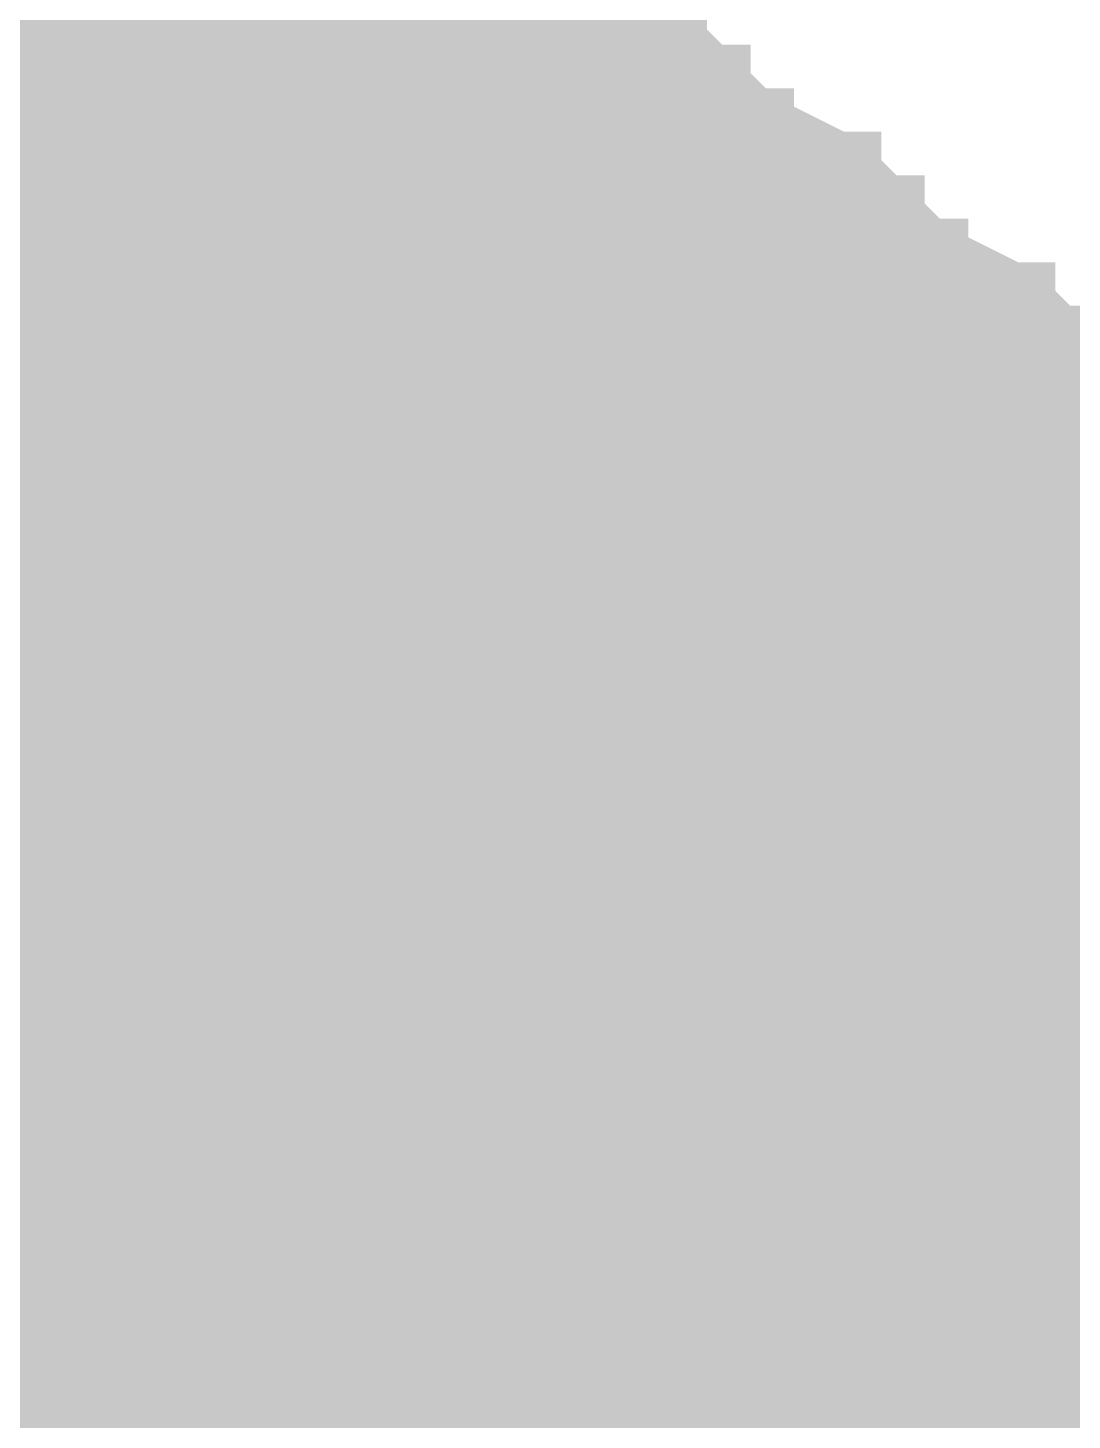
# Model space of a CAD drawing. Extents: x -0.1 to 65.1, y -1.2 to 30.1.
# Drawn here: x 31.0758 to 31.3501, y 5.7684 to 6.1341 of the extents above; entities that cross this region are included whole.
import ezdxf

# ---------------------------------------------------------------- set-up
doc = ezdxf.new("R2010")
doc.units = 0
doc.header["$MEASUREMENT"] = 0
doc.layers.get('0').update_dxf_attribs({"linetype": 'CONTINUOUS'})
doc.layers.add('2D_LINE_126', color=7, linetype='CONTINUOUS')

# ---------------------------------------------------------------- blocks, each defined once
blk = doc.blocks.new('DRAWING_63')
at = {"layer": '2D_LINE_126', "const_width": 0.0254}
for points in [[(0.70866, -1.36017), (0.72009, -1.36017), (0.72009, -1.3716), (0.73152, -1.3716), (0.74295, -1.3716), (0.74295, -1.38303), (0.75438, -1.38303), (0.75438, -1.39446), (0.76581, -1.39446), (0.76581, -1.40589), (0.77724, -1.40589), (0.78867, -1.40589), (0.78867, -1.41732), (0.8001, -1.41732), (0.8001, -1.42875), (0.81153, -1.42875), (0.81153, -1.44018), (0.82296, -1.44018), (0.83439, -1.44018), (0.83439, -1.45161), (0.84582, -1.45161), (0.84582, -1.46304), (0.85725, -1.46304), (0.85725, -1.47447), (0.86868, -1.47447), (0.86868, -1.4859), (0.88011, -1.4859), (0.89154, -1.4859), (0.89154, -1.49733), (0.90297, -1.49733), (0.90297, -1.50876), (0.9144, -1.50876), (0.9144, -1.52019), (0.92583, -1.52019), (0.93726, -1.52019), (0.93726, -1.53162), (0.94869, -1.53162), (0.94869, -1.54305), (0.96012, -1.54305), (0.96012, -1.55448), (0.97155, -1.55448), (0.98298, -1.55448), (0.98298, -1.56591), (0.99441, -1.56591), (0.99441, -1.57734), (1.00584, -1.57734), (1.00584, -1.58877), (1.01727, -1.58877)], [(0.85725, -1.34874), (0.86868, -1.36017), (0.89154, -1.3716), (0.90297, -1.38303), (0.9144, -1.39446), (0.93726, -1.40589), (0.94869, -1.41732), (0.96012, -1.42875), (0.98298, -1.44018), (0.99441, -1.45161), (1.00584, -1.46304), (1.0287, -1.47447)], [(0.70866, -1.40589), (0.72009, -1.40589), (0.72009, -1.41732), (0.73152, -1.41732), (0.74295, -1.41732), (0.74295, -1.42875), (0.75438, -1.42875), (0.75438, -1.44018), (0.76581, -1.44018), (0.76581, -1.45161), (0.77724, -1.45161), (0.78867, -1.45161), (0.78867, -1.46304), (0.8001, -1.46304), (0.8001, -1.47447), (0.81153, -1.47447), (0.81153, -1.4859), (0.82296, -1.4859), (0.83439, -1.4859), (0.83439, -1.49733), (0.84582, -1.49733), (0.84582, -1.50876), (0.85725, -1.50876), (0.85725, -1.52019), (0.86868, -1.52019), (0.86868, -1.53162), (0.88011, -1.53162), (0.89154, -1.53162), (0.89154, -1.54305), (0.90297, -1.54305), (0.90297, -1.55448), (0.9144, -1.55448), (0.9144, -1.56591), (0.92583, -1.56591), (0.93726, -1.56591), (0.93726, -1.57734), (0.94869, -1.57734), (0.94869, -1.58877), (0.96012, -1.58877), (0.96012, -1.6002), (0.97155, -1.6002), (0.98298, -1.6002), (0.98298, -1.61163), (0.99441, -1.61163), (0.99441, -1.62306), (1.00584, -1.62306), (1.00584, -1.63449), (1.01727, -1.63449)], [(0.70866, -1.38303), (0.72009, -1.38303), (0.72009, -1.39446), (0.73152, -1.39446), (0.74295, -1.39446), (0.74295, -1.40589), (0.75438, -1.40589), (0.75438, -1.41732), (0.76581, -1.41732), (0.76581, -1.42875), (0.77724, -1.42875), (0.78867, -1.42875), (0.78867, -1.44018), (0.8001, -1.44018), (0.8001, -1.45161), (0.81153, -1.45161), (0.81153, -1.46304), (0.82296, -1.46304), (0.83439, -1.46304), (0.83439, -1.47447), (0.84582, -1.47447), (0.84582, -1.4859), (0.85725, -1.4859), (0.85725, -1.49733), (0.86868, -1.49733), (0.86868, -1.50876), (0.88011, -1.50876), (0.89154, -1.50876), (0.89154, -1.52019), (0.90297, -1.52019), (0.90297, -1.53162), (0.9144, -1.53162), (0.9144, -1.54305), (0.92583, -1.54305), (0.93726, -1.54305), (0.93726, -1.55448), (0.94869, -1.55448), (0.94869, -1.56591), (0.96012, -1.56591), (0.96012, -1.57734), (0.97155, -1.57734), (0.98298, -1.57734), (0.98298, -1.58877), (0.99441, -1.58877), (0.99441, -1.6002), (1.00584, -1.6002), (1.00584, -1.61163), (1.01727, -1.61163)], [(0.85725, -1.34874), (0.85725, -1.36017), (0.86868, -1.36017), (0.86868, -1.3716), (0.88011, -1.3716), (0.89154, -1.3716), (0.89154, -1.38303), (0.90297, -1.38303), (0.90297, -1.39446), (0.9144, -1.39446), (0.9144, -1.40589), (0.92583, -1.40589), (0.93726, -1.40589), (0.93726, -1.41732), (0.94869, -1.41732), (0.94869, -1.42875), (0.96012, -1.42875), (0.96012, -1.44018), (0.97155, -1.44018), (0.98298, -1.44018), (0.98298, -1.45161), (0.99441, -1.45161), (0.99441, -1.46304), (1.00584, -1.46304), (1.00584, -1.47447), (1.01727, -1.47447)], [(0.84582, -1.34874), (0.84582, -1.36017), (0.85725, -1.36017), (0.85725, -1.3716), (0.86868, -1.3716), (0.86868, -1.38303), (0.88011, -1.38303), (0.89154, -1.38303), (0.89154, -1.39446), (0.90297, -1.39446), (0.90297, -1.40589), (0.9144, -1.40589), (0.9144, -1.41732), (0.92583, -1.41732), (0.93726, -1.41732), (0.93726, -1.42875), (0.94869, -1.42875), (0.94869, -1.44018), (0.96012, -1.44018), (0.96012, -1.45161), (0.97155, -1.45161), (0.98298, -1.45161), (0.98298, -1.46304), (0.99441, -1.46304), (0.99441, -1.47447), (1.00584, -1.47447), (1.00584, -1.4859), (1.01727, -1.4859)], [(0.83439, -1.34874), (0.83439, -1.36017), (0.84582, -1.36017), (0.84582, -1.3716), (0.85725, -1.3716), (0.85725, -1.38303), (0.86868, -1.38303), (0.86868, -1.39446), (0.88011, -1.39446), (0.89154, -1.39446), (0.89154, -1.40589), (0.90297, -1.40589), (0.90297, -1.41732), (0.9144, -1.41732), (0.9144, -1.42875), (0.92583, -1.42875), (0.93726, -1.42875), (0.93726, -1.44018), (0.94869, -1.44018), (0.94869, -1.45161), (0.96012, -1.45161), (0.96012, -1.46304), (0.97155, -1.46304), (0.98298, -1.46304), (0.98298, -1.47447), (0.99441, -1.47447), (0.99441, -1.4859), (1.00584, -1.4859), (1.00584, -1.49733), (1.01727, -1.49733)], [(0.81153, -1.34874), (0.81153, -1.36017), (0.82296, -1.36017), (0.83439, -1.36017), (0.83439, -1.3716), (0.84582, -1.3716), (0.84582, -1.38303), (0.85725, -1.38303), (0.85725, -1.39446), (0.86868, -1.39446), (0.86868, -1.40589), (0.88011, -1.40589), (0.89154, -1.40589), (0.89154, -1.41732), (0.90297, -1.41732), (0.90297, -1.42875), (0.9144, -1.42875), (0.9144, -1.44018), (0.92583, -1.44018), (0.93726, -1.44018), (0.93726, -1.45161), (0.94869, -1.45161), (0.94869, -1.46304), (0.96012, -1.46304), (0.96012, -1.47447), (0.97155, -1.47447), (0.98298, -1.47447), (0.98298, -1.4859), (0.99441, -1.4859), (0.99441, -1.49733), (1.00584, -1.49733), (1.00584, -1.50876), (1.01727, -1.50876)], [(0.8001, -1.34874), (0.8001, -1.36017), (0.81153, -1.36017), (0.81153, -1.3716), (0.82296, -1.3716), (0.83439, -1.3716), (0.83439, -1.38303), (0.84582, -1.38303), (0.84582, -1.39446), (0.85725, -1.39446), (0.85725, -1.40589), (0.86868, -1.40589), (0.86868, -1.41732), (0.88011, -1.41732), (0.89154, -1.41732), (0.89154, -1.42875), (0.90297, -1.42875), (0.90297, -1.44018), (0.9144, -1.44018), (0.9144, -1.45161), (0.92583, -1.45161), (0.93726, -1.45161), (0.93726, -1.46304), (0.94869, -1.46304), (0.94869, -1.47447), (0.96012, -1.47447), (0.96012, -1.4859), (0.97155, -1.4859), (0.98298, -1.4859), (0.98298, -1.49733), (0.99441, -1.49733), (0.99441, -1.50876), (1.00584, -1.50876), (1.00584, -1.52019), (1.01727, -1.52019)], [(0.78867, -1.34874), (0.78867, -1.36017), (0.8001, -1.36017), (0.8001, -1.3716), (0.81153, -1.3716), (0.81153, -1.38303), (0.82296, -1.38303), (0.83439, -1.38303), (0.83439, -1.39446), (0.84582, -1.39446), (0.84582, -1.40589), (0.85725, -1.40589), (0.85725, -1.41732), (0.86868, -1.41732), (0.86868, -1.42875), (0.88011, -1.42875), (0.89154, -1.42875), (0.89154, -1.44018), (0.90297, -1.44018), (0.90297, -1.45161), (0.9144, -1.45161), (0.9144, -1.46304), (0.92583, -1.46304), (0.93726, -1.46304), (0.93726, -1.47447), (0.94869, -1.47447), (0.94869, -1.4859), (0.96012, -1.4859), (0.96012, -1.49733), (0.97155, -1.49733), (0.98298, -1.49733), (0.98298, -1.50876), (0.99441, -1.50876), (0.99441, -1.52019), (1.00584, -1.52019), (1.00584, -1.53162), (1.01727, -1.53162)], [(0.76581, -1.34874), (0.76581, -1.36017), (0.77724, -1.36017), (0.78867, -1.36017), (0.78867, -1.3716), (0.8001, -1.3716), (0.8001, -1.38303), (0.81153, -1.38303), (0.81153, -1.39446), (0.82296, -1.39446), (0.83439, -1.39446), (0.83439, -1.40589), (0.84582, -1.40589), (0.84582, -1.41732), (0.85725, -1.41732), (0.85725, -1.42875), (0.86868, -1.42875), (0.86868, -1.44018), (0.88011, -1.44018), (0.89154, -1.44018), (0.89154, -1.45161), (0.90297, -1.45161), (0.90297, -1.46304), (0.9144, -1.46304), (0.9144, -1.47447), (0.92583, -1.47447), (0.93726, -1.47447), (0.93726, -1.4859), (0.94869, -1.4859), (0.94869, -1.49733), (0.96012, -1.49733), (0.96012, -1.50876), (0.97155, -1.50876), (0.98298, -1.50876), (0.98298, -1.52019), (0.99441, -1.52019), (0.99441, -1.53162), (1.00584, -1.53162), (1.00584, -1.54305), (1.01727, -1.54305)], [(0.75438, -1.34874), (0.75438, -1.36017), (0.76581, -1.36017), (0.76581, -1.3716), (0.77724, -1.3716), (0.78867, -1.3716), (0.78867, -1.38303), (0.8001, -1.38303), (0.8001, -1.39446), (0.81153, -1.39446), (0.81153, -1.40589), (0.82296, -1.40589), (0.83439, -1.40589), (0.83439, -1.41732), (0.84582, -1.41732), (0.84582, -1.42875), (0.85725, -1.42875), (0.85725, -1.44018), (0.86868, -1.44018), (0.86868, -1.45161), (0.88011, -1.45161), (0.89154, -1.45161), (0.89154, -1.46304), (0.90297, -1.46304), (0.90297, -1.47447), (0.9144, -1.47447), (0.9144, -1.4859), (0.92583, -1.4859), (0.93726, -1.4859), (0.93726, -1.49733), (0.94869, -1.49733), (0.94869, -1.50876), (0.96012, -1.50876), (0.96012, -1.52019), (0.97155, -1.52019), (0.98298, -1.52019), (0.98298, -1.53162), (0.99441, -1.53162), (0.99441, -1.54305), (1.00584, -1.54305), (1.00584, -1.55448), (1.01727, -1.55448)], [(0.74295, -1.34874), (0.74295, -1.36017), (0.75438, -1.36017), (0.75438, -1.3716), (0.76581, -1.3716), (0.76581, -1.38303), (0.77724, -1.38303), (0.78867, -1.38303), (0.78867, -1.39446), (0.8001, -1.39446), (0.8001, -1.40589), (0.81153, -1.40589), (0.81153, -1.41732), (0.82296, -1.41732), (0.83439, -1.41732), (0.83439, -1.42875), (0.84582, -1.42875), (0.84582, -1.44018), (0.85725, -1.44018), (0.85725, -1.45161), (0.86868, -1.45161), (0.86868, -1.46304), (0.88011, -1.46304), (0.89154, -1.46304), (0.89154, -1.47447), (0.90297, -1.47447), (0.90297, -1.4859), (0.9144, -1.4859), (0.9144, -1.49733), (0.92583, -1.49733), (0.93726, -1.49733), (0.93726, -1.50876), (0.94869, -1.50876), (0.94869, -1.52019), (0.96012, -1.52019), (0.96012, -1.53162), (0.97155, -1.53162), (0.98298, -1.53162), (0.98298, -1.54305), (0.99441, -1.54305), (0.99441, -1.55448), (1.00584, -1.55448), (1.00584, -1.56591), (1.01727, -1.56591)], [(0.72009, -1.34874), (0.72009, -1.36017), (0.73152, -1.36017), (0.74295, -1.36017), (0.74295, -1.3716), (0.75438, -1.3716), (0.75438, -1.38303), (0.76581, -1.38303), (0.76581, -1.39446), (0.77724, -1.39446), (0.78867, -1.39446), (0.78867, -1.40589), (0.8001, -1.40589), (0.8001, -1.41732), (0.81153, -1.41732), (0.81153, -1.42875), (0.82296, -1.42875), (0.83439, -1.42875), (0.83439, -1.44018), (0.84582, -1.44018), (0.84582, -1.45161), (0.85725, -1.45161), (0.85725, -1.46304), (0.86868, -1.46304), (0.86868, -1.47447), (0.88011, -1.47447), (0.89154, -1.47447), (0.89154, -1.4859), (0.90297, -1.4859), (0.90297, -1.49733), (0.9144, -1.49733), (0.9144, -1.50876), (0.92583, -1.50876), (0.93726, -1.50876), (0.93726, -1.52019), (0.94869, -1.52019), (0.94869, -1.53162), (0.96012, -1.53162), (0.96012, -1.54305), (0.97155, -1.54305), (0.98298, -1.54305), (0.98298, -1.55448), (0.99441, -1.55448), (0.99441, -1.56591), (1.00584, -1.56591), (1.00584, -1.57734), (1.01727, -1.57734)], [(0.70866, -1.3716), (0.72009, -1.3716), (0.72009, -1.38303), (0.73152, -1.38303), (0.74295, -1.38303), (0.74295, -1.39446), (0.75438, -1.39446), (0.75438, -1.40589), (0.76581, -1.40589), (0.76581, -1.41732), (0.77724, -1.41732), (0.78867, -1.41732), (0.78867, -1.42875), (0.8001, -1.42875), (0.8001, -1.44018), (0.81153, -1.44018), (0.81153, -1.45161), (0.82296, -1.45161), (0.83439, -1.45161), (0.83439, -1.46304), (0.84582, -1.46304), (0.84582, -1.47447), (0.85725, -1.47447), (0.85725, -1.4859), (0.86868, -1.4859), (0.86868, -1.49733), (0.88011, -1.49733), (0.89154, -1.49733), (0.89154, -1.50876), (0.90297, -1.50876), (0.90297, -1.52019), (0.9144, -1.52019), (0.9144, -1.53162), (0.92583, -1.53162), (0.93726, -1.53162), (0.93726, -1.54305), (0.94869, -1.54305), (0.94869, -1.55448), (0.96012, -1.55448), (0.96012, -1.56591), (0.97155, -1.56591), (0.98298, -1.56591), (0.98298, -1.57734), (0.99441, -1.57734), (0.99441, -1.58877), (1.00584, -1.58877), (1.00584, -1.6002), (1.01727, -1.6002)], [(0.73152, -1.74879), (0.73152, -1.73736), (0.73152, -1.72593), (0.73152, -1.7145), (0.73152, -1.70307), (0.73152, -1.69164), (0.73152, -1.68021), (0.73152, -1.66878), (0.73152, -1.65735), (0.73152, -1.64592), (0.73152, -1.63449), (0.73152, -1.62306), (0.73152, -1.61163), (0.73152, -1.6002), (0.73152, -1.58877), (0.73152, -1.57734), (0.73152, -1.56591), (0.73152, -1.55448), (0.73152, -1.54305), (0.73152, -1.53162), (0.73152, -1.52019), (0.73152, -1.50876), (0.73152, -1.49733), (0.73152, -1.4859), (0.73152, -1.47447), (0.73152, -1.46304), (0.73152, -1.45161), (0.73152, -1.44018), (0.73152, -1.42875), (0.73152, -1.41732), (0.73152, -1.40589), (0.73152, -1.39446), (0.73152, -1.38303), (0.73152, -1.3716), (0.73152, -1.36017), (0.73152, -1.34874)], [(0.70866, -1.39446), (0.72009, -1.39446), (0.72009, -1.40589), (0.73152, -1.40589), (0.74295, -1.40589), (0.74295, -1.41732), (0.75438, -1.41732), (0.75438, -1.42875), (0.76581, -1.42875), (0.76581, -1.44018), (0.77724, -1.44018), (0.78867, -1.44018), (0.78867, -1.45161), (0.8001, -1.45161), (0.8001, -1.46304), (0.81153, -1.46304), (0.81153, -1.47447), (0.82296, -1.47447), (0.83439, -1.47447), (0.83439, -1.4859), (0.84582, -1.4859), (0.84582, -1.49733), (0.85725, -1.49733), (0.85725, -1.50876), (0.86868, -1.50876), (0.86868, -1.52019), (0.88011, -1.52019), (0.89154, -1.52019), (0.89154, -1.53162), (0.90297, -1.53162), (0.90297, -1.54305), (0.9144, -1.54305), (0.9144, -1.55448), (0.92583, -1.55448), (0.93726, -1.55448), (0.93726, -1.56591), (0.94869, -1.56591), (0.94869, -1.57734), (0.96012, -1.57734), (0.96012, -1.58877), (0.97155, -1.58877), (0.98298, -1.58877), (0.98298, -1.6002), (0.99441, -1.6002), (0.99441, -1.61163), (1.00584, -1.61163), (1.00584, -1.62306), (1.01727, -1.62306)], [(0.70866, -1.42875), (0.72009, -1.42875), (0.72009, -1.44018), (0.73152, -1.44018), (0.74295, -1.44018), (0.74295, -1.45161), (0.75438, -1.45161), (0.75438, -1.46304), (0.76581, -1.46304), (0.76581, -1.47447), (0.77724, -1.47447), (0.78867, -1.47447), (0.78867, -1.4859), (0.8001, -1.4859), (0.8001, -1.49733), (0.81153, -1.49733), (0.81153, -1.50876), (0.82296, -1.50876), (0.83439, -1.50876), (0.83439, -1.52019), (0.84582, -1.52019), (0.84582, -1.53162), (0.85725, -1.53162), (0.85725, -1.54305), (0.86868, -1.54305), (0.86868, -1.55448), (0.88011, -1.55448), (0.89154, -1.55448), (0.89154, -1.56591), (0.90297, -1.56591), (0.90297, -1.57734), (0.9144, -1.57734), (0.9144, -1.58877), (0.92583, -1.58877), (0.93726, -1.58877), (0.93726, -1.6002), (0.94869, -1.6002), (0.94869, -1.61163), (0.96012, -1.61163), (0.96012, -1.62306), (0.97155, -1.62306), (0.98298, -1.62306), (0.98298, -1.63449), (0.99441, -1.63449), (0.99441, -1.64592), (1.00584, -1.64592), (1.00584, -1.65735), (1.01727, -1.65735)], [(1.01727, -1.64592), (1.00584, -1.64592), (1.00584, -1.63449), (0.99441, -1.63449), (0.99441, -1.62306), (0.98298, -1.62306), (0.98298, -1.61163), (0.97155, -1.61163), (0.96012, -1.61163), (0.96012, -1.6002), (0.94869, -1.6002), (0.94869, -1.58877), (0.93726, -1.58877), (0.93726, -1.57734), (0.92583, -1.57734), (0.9144, -1.57734), (0.9144, -1.56591), (0.90297, -1.56591), (0.90297, -1.55448), (0.89154, -1.55448), (0.89154, -1.54305), (0.88011, -1.54305), (0.86868, -1.54305), (0.86868, -1.53162), (0.85725, -1.53162), (0.85725, -1.52019), (0.84582, -1.52019), (0.84582, -1.50876), (0.83439, -1.50876), (0.83439, -1.49733), (0.82296, -1.49733), (0.81153, -1.49733), (0.81153, -1.4859), (0.8001, -1.4859), (0.8001, -1.47447), (0.78867, -1.47447), (0.78867, -1.46304), (0.77724, -1.46304), (0.76581, -1.46304), (0.76581, -1.45161), (0.75438, -1.45161), (0.75438, -1.44018), (0.74295, -1.44018), (0.74295, -1.42875), (0.73152, -1.42875), (0.72009, -1.42875), (0.72009, -1.41732), (0.70866, -1.41732)], [(0.77724, -1.74879), (0.77724, -1.73736), (0.77724, -1.72593), (0.77724, -1.7145), (0.77724, -1.70307), (0.77724, -1.69164), (0.77724, -1.68021), (0.77724, -1.66878), (0.77724, -1.65735), (0.77724, -1.64592), (0.77724, -1.63449), (0.77724, -1.62306), (0.77724, -1.61163), (0.77724, -1.6002), (0.77724, -1.58877), (0.77724, -1.57734), (0.77724, -1.56591), (0.77724, -1.55448), (0.77724, -1.54305), (0.77724, -1.53162), (0.77724, -1.52019), (0.77724, -1.50876), (0.77724, -1.49733), (0.77724, -1.4859), (0.77724, -1.47447), (0.77724, -1.46304), (0.77724, -1.45161), (0.77724, -1.44018), (0.77724, -1.42875), (0.77724, -1.41732), (0.77724, -1.40589), (0.77724, -1.39446), (0.77724, -1.38303), (0.77724, -1.3716), (0.77724, -1.36017), (0.77724, -1.34874)], [(0.70866, -1.44018), (0.72009, -1.44018), (0.72009, -1.45161), (0.73152, -1.45161), (0.74295, -1.45161), (0.74295, -1.46304), (0.75438, -1.46304), (0.75438, -1.47447), (0.76581, -1.47447), (0.76581, -1.4859), (0.77724, -1.4859), (0.78867, -1.4859), (0.78867, -1.49733), (0.8001, -1.49733), (0.8001, -1.50876), (0.81153, -1.50876), (0.81153, -1.52019), (0.82296, -1.52019), (0.83439, -1.52019), (0.83439, -1.53162), (0.84582, -1.53162), (0.84582, -1.54305), (0.85725, -1.54305), (0.85725, -1.55448), (0.86868, -1.55448), (0.86868, -1.56591), (0.88011, -1.56591), (0.89154, -1.56591), (0.89154, -1.57734), (0.90297, -1.57734), (0.90297, -1.58877), (0.9144, -1.58877), (0.9144, -1.6002), (0.92583, -1.6002), (0.93726, -1.6002), (0.93726, -1.61163), (0.94869, -1.61163), (0.94869, -1.62306), (0.96012, -1.62306), (0.96012, -1.63449), (0.97155, -1.63449), (0.98298, -1.63449), (0.98298, -1.64592), (0.99441, -1.64592), (0.99441, -1.65735), (1.00584, -1.65735), (1.00584, -1.66878), (1.01727, -1.66878)], [(0.70866, -1.49733), (0.72009, -1.49733), (0.72009, -1.50876), (0.73152, -1.50876), (0.74295, -1.50876), (0.74295, -1.52019), (0.75438, -1.52019), (0.75438, -1.53162), (0.76581, -1.53162), (0.76581, -1.54305), (0.77724, -1.54305), (0.78867, -1.54305), (0.78867, -1.55448), (0.8001, -1.55448), (0.8001, -1.56591), (0.81153, -1.56591), (0.81153, -1.57734), (0.82296, -1.57734), (0.83439, -1.57734), (0.83439, -1.58877), (0.84582, -1.58877), (0.84582, -1.6002), (0.85725, -1.6002), (0.85725, -1.61163), (0.86868, -1.61163), (0.86868, -1.62306), (0.88011, -1.62306), (0.89154, -1.62306), (0.89154, -1.63449), (0.90297, -1.63449), (0.90297, -1.64592), (0.9144, -1.64592), (0.9144, -1.65735), (0.92583, -1.65735), (0.93726, -1.65735), (0.93726, -1.66878), (0.94869, -1.66878), (0.94869, -1.68021), (0.96012, -1.68021), (0.96012, -1.69164), (0.97155, -1.69164), (0.98298, -1.69164), (0.98298, -1.70307), (0.99441, -1.70307), (0.99441, -1.7145), (1.00584, -1.7145), (1.00584, -1.72593), (1.01727, -1.72593)], [(1.01727, -1.68021), (1.00584, -1.68021), (1.00584, -1.66878), (0.99441, -1.66878), (0.99441, -1.65735), (0.98298, -1.65735), (0.98298, -1.64592), (0.97155, -1.64592), (0.96012, -1.64592), (0.96012, -1.63449), (0.94869, -1.63449), (0.94869, -1.62306), (0.93726, -1.62306), (0.93726, -1.61163), (0.92583, -1.61163), (0.9144, -1.61163), (0.9144, -1.6002), (0.90297, -1.6002), (0.90297, -1.58877), (0.89154, -1.58877), (0.89154, -1.57734), (0.88011, -1.57734), (0.86868, -1.57734), (0.86868, -1.56591), (0.85725, -1.56591), (0.85725, -1.55448), (0.84582, -1.55448), (0.84582, -1.54305), (0.83439, -1.54305), (0.83439, -1.53162), (0.82296, -1.53162), (0.81153, -1.53162), (0.81153, -1.52019), (0.8001, -1.52019), (0.8001, -1.50876), (0.78867, -1.50876), (0.78867, -1.49733), (0.77724, -1.49733), (0.76581, -1.49733), (0.76581, -1.4859), (0.75438, -1.4859), (0.75438, -1.47447), (0.74295, -1.47447), (0.74295, -1.46304), (0.73152, -1.46304), (0.72009, -1.46304), (0.72009, -1.45161), (0.70866, -1.45161)], [(0.82296, -1.74879), (0.82296, -1.73736), (0.82296, -1.72593), (0.82296, -1.7145), (0.82296, -1.70307), (0.82296, -1.69164), (0.82296, -1.68021), (0.82296, -1.66878), (0.82296, -1.65735), (0.82296, -1.64592), (0.82296, -1.63449), (0.82296, -1.62306), (0.82296, -1.61163), (0.82296, -1.6002), (0.82296, -1.58877), (0.82296, -1.57734), (0.82296, -1.56591), (0.82296, -1.55448), (0.82296, -1.54305), (0.82296, -1.53162), (0.82296, -1.52019), (0.82296, -1.50876), (0.82296, -1.49733), (0.82296, -1.4859), (0.82296, -1.47447), (0.82296, -1.46304), (0.82296, -1.45161), (0.82296, -1.44018), (0.82296, -1.42875), (0.82296, -1.41732), (0.82296, -1.40589), (0.82296, -1.39446), (0.82296, -1.38303), (0.82296, -1.3716), (0.82296, -1.36017), (0.82296, -1.34874)], [(0.70866, -1.47447), (0.72009, -1.47447), (0.72009, -1.4859), (0.73152, -1.4859), (0.74295, -1.4859), (0.74295, -1.49733), (0.75438, -1.49733), (0.75438, -1.50876), (0.76581, -1.50876), (0.76581, -1.52019), (0.77724, -1.52019), (0.78867, -1.52019), (0.78867, -1.53162), (0.8001, -1.53162), (0.8001, -1.54305), (0.81153, -1.54305), (0.81153, -1.55448), (0.82296, -1.55448), (0.83439, -1.55448), (0.83439, -1.56591), (0.84582, -1.56591), (0.84582, -1.57734), (0.85725, -1.57734), (0.85725, -1.58877), (0.86868, -1.58877), (0.86868, -1.6002), (0.88011, -1.6002), (0.89154, -1.6002), (0.89154, -1.61163), (0.90297, -1.61163), (0.90297, -1.62306), (0.9144, -1.62306), (0.9144, -1.63449), (0.92583, -1.63449), (0.93726, -1.63449), (0.93726, -1.64592), (0.94869, -1.64592), (0.94869, -1.65735), (0.96012, -1.65735), (0.96012, -1.66878), (0.97155, -1.66878), (0.98298, -1.66878), (0.98298, -1.68021), (0.99441, -1.68021), (0.99441, -1.69164), (1.00584, -1.69164), (1.00584, -1.70307), (1.01727, -1.70307)], [(1.01727, -1.69164), (1.00584, -1.69164), (1.00584, -1.68021), (0.99441, -1.68021), (0.99441, -1.66878), (0.98298, -1.66878), (0.98298, -1.65735), (0.97155, -1.65735), (0.96012, -1.65735), (0.96012, -1.64592), (0.94869, -1.64592), (0.94869, -1.63449), (0.93726, -1.63449), (0.93726, -1.62306), (0.92583, -1.62306), (0.9144, -1.62306), (0.9144, -1.61163), (0.90297, -1.61163), (0.90297, -1.6002), (0.89154, -1.6002), (0.89154, -1.58877), (0.88011, -1.58877), (0.86868, -1.58877), (0.86868, -1.57734), (0.85725, -1.57734), (0.85725, -1.56591), (0.84582, -1.56591), (0.84582, -1.55448), (0.83439, -1.55448), (0.83439, -1.54305), (0.82296, -1.54305), (0.81153, -1.54305), (0.81153, -1.53162), (0.8001, -1.53162), (0.8001, -1.52019), (0.78867, -1.52019), (0.78867, -1.50876), (0.77724, -1.50876), (0.76581, -1.50876), (0.76581, -1.49733), (0.75438, -1.49733), (0.75438, -1.4859), (0.74295, -1.4859), (0.74295, -1.47447), (0.73152, -1.47447), (0.72009, -1.47447), (0.72009, -1.46304), (0.70866, -1.46304)], [(1.01727, -1.7145), (1.00584, -1.7145), (1.00584, -1.70307), (0.99441, -1.70307), (0.99441, -1.69164), (0.98298, -1.69164), (0.98298, -1.68021), (0.97155, -1.68021), (0.96012, -1.68021), (0.96012, -1.66878), (0.94869, -1.66878), (0.94869, -1.65735), (0.93726, -1.65735), (0.93726, -1.64592), (0.92583, -1.64592), (0.9144, -1.64592), (0.9144, -1.63449), (0.90297, -1.63449), (0.90297, -1.62306), (0.89154, -1.62306), (0.89154, -1.61163), (0.88011, -1.61163), (0.86868, -1.61163), (0.86868, -1.6002), (0.85725, -1.6002), (0.85725, -1.58877), (0.84582, -1.58877), (0.84582, -1.57734), (0.83439, -1.57734), (0.83439, -1.56591), (0.82296, -1.56591), (0.81153, -1.56591), (0.81153, -1.55448), (0.8001, -1.55448), (0.8001, -1.54305), (0.78867, -1.54305), (0.78867, -1.53162), (0.77724, -1.53162), (0.76581, -1.53162), (0.76581, -1.52019), (0.75438, -1.52019), (0.75438, -1.50876), (0.74295, -1.50876), (0.74295, -1.49733), (0.73152, -1.49733), (0.72009, -1.49733), (0.72009, -1.4859), (0.70866, -1.4859)], [(0.88011, -1.74879), (0.88011, -1.73736), (0.88011, -1.72593), (0.88011, -1.7145), (0.88011, -1.70307), (0.88011, -1.69164), (0.88011, -1.68021), (0.88011, -1.66878), (0.88011, -1.65735), (0.88011, -1.64592), (0.88011, -1.63449), (0.88011, -1.62306), (0.88011, -1.61163), (0.88011, -1.6002), (0.88011, -1.58877), (0.88011, -1.57734), (0.88011, -1.56591), (0.88011, -1.55448), (0.88011, -1.54305), (0.88011, -1.53162), (0.88011, -1.52019), (0.88011, -1.50876), (0.88011, -1.49733), (0.88011, -1.4859), (0.88011, -1.47447), (0.88011, -1.46304), (0.88011, -1.45161), (0.88011, -1.44018), (0.88011, -1.42875), (0.88011, -1.41732), (0.88011, -1.40589), (0.88011, -1.39446), (0.88011, -1.38303), (0.88011, -1.3716), (0.88011, -1.36017)], [(0.70866, -1.52019), (0.72009, -1.52019), (0.72009, -1.53162), (0.73152, -1.53162), (0.74295, -1.53162), (0.74295, -1.54305), (0.75438, -1.54305), (0.75438, -1.55448), (0.76581, -1.55448), (0.76581, -1.56591), (0.77724, -1.56591), (0.78867, -1.56591), (0.78867, -1.57734), (0.8001, -1.57734), (0.8001, -1.58877), (0.81153, -1.58877), (0.81153, -1.6002), (0.82296, -1.6002), (0.83439, -1.6002), (0.83439, -1.61163), (0.84582, -1.61163), (0.84582, -1.62306), (0.85725, -1.62306), (0.85725, -1.63449), (0.86868, -1.63449), (0.86868, -1.64592), (0.88011, -1.64592), (0.89154, -1.64592), (0.89154, -1.65735), (0.90297, -1.65735), (0.90297, -1.66878), (0.9144, -1.66878), (0.9144, -1.68021), (0.92583, -1.68021), (0.93726, -1.68021), (0.93726, -1.69164), (0.94869, -1.69164), (0.94869, -1.70307), (0.96012, -1.70307), (0.96012, -1.7145), (0.97155, -1.7145), (0.98298, -1.7145), (0.98298, -1.72593), (0.99441, -1.72593), (0.99441, -1.73736), (1.00584, -1.73736), (1.00584, -1.74879)], [(1.01727, -1.73736), (1.00584, -1.73736), (1.00584, -1.72593), (0.99441, -1.72593), (0.99441, -1.7145), (0.98298, -1.7145), (0.98298, -1.70307), (0.97155, -1.70307), (0.96012, -1.70307), (0.96012, -1.69164), (0.94869, -1.69164), (0.94869, -1.68021), (0.93726, -1.68021), (0.93726, -1.66878), (0.92583, -1.66878), (0.9144, -1.66878), (0.9144, -1.65735), (0.90297, -1.65735), (0.90297, -1.64592), (0.89154, -1.64592), (0.89154, -1.63449), (0.88011, -1.63449), (0.86868, -1.63449), (0.86868, -1.62306), (0.85725, -1.62306), (0.85725, -1.61163), (0.84582, -1.61163), (0.84582, -1.6002), (0.83439, -1.6002), (0.83439, -1.58877), (0.82296, -1.58877), (0.81153, -1.58877), (0.81153, -1.57734), (0.8001, -1.57734), (0.8001, -1.56591), (0.78867, -1.56591), (0.78867, -1.55448), (0.77724, -1.55448), (0.76581, -1.55448), (0.76581, -1.54305), (0.75438, -1.54305), (0.75438, -1.53162), (0.74295, -1.53162), (0.74295, -1.52019), (0.73152, -1.52019), (0.72009, -1.52019), (0.72009, -1.50876), (0.70866, -1.50876)], [(0.99441, -1.74879), (0.99441, -1.73736), (0.98298, -1.73736), (0.98298, -1.72593), (0.97155, -1.72593), (0.96012, -1.72593), (0.96012, -1.7145), (0.94869, -1.7145), (0.94869, -1.70307), (0.93726, -1.70307), (0.93726, -1.69164), (0.92583, -1.69164), (0.9144, -1.69164), (0.9144, -1.68021), (0.90297, -1.68021), (0.90297, -1.66878), (0.89154, -1.66878), (0.89154, -1.65735), (0.88011, -1.65735), (0.86868, -1.65735), (0.86868, -1.64592), (0.85725, -1.64592), (0.85725, -1.63449), (0.84582, -1.63449), (0.84582, -1.62306), (0.83439, -1.62306), (0.83439, -1.61163), (0.82296, -1.61163), (0.81153, -1.61163), (0.81153, -1.6002), (0.8001, -1.6002), (0.8001, -1.58877), (0.78867, -1.58877), (0.78867, -1.57734), (0.77724, -1.57734), (0.76581, -1.57734), (0.76581, -1.56591), (0.75438, -1.56591), (0.75438, -1.55448), (0.74295, -1.55448), (0.74295, -1.54305), (0.73152, -1.54305), (0.72009, -1.54305), (0.72009, -1.53162), (0.70866, -1.53162)], [(0.70866, -1.7145), (0.72009, -1.7145), (0.72009, -1.72593), (0.73152, -1.72593), (0.74295, -1.72593), (0.74295, -1.73736), (0.75438, -1.73736), (0.75438, -1.74879)], [(0.92583, -1.74879), (0.92583, -1.73736), (0.92583, -1.72593), (0.92583, -1.7145), (0.92583, -1.70307), (0.92583, -1.69164), (0.92583, -1.68021), (0.92583, -1.66878), (0.92583, -1.65735), (0.92583, -1.64592), (0.92583, -1.63449), (0.92583, -1.62306), (0.92583, -1.61163), (0.92583, -1.6002), (0.92583, -1.58877), (0.92583, -1.57734), (0.92583, -1.56591), (0.92583, -1.55448), (0.92583, -1.54305), (0.92583, -1.53162), (0.92583, -1.52019), (0.92583, -1.50876), (0.92583, -1.49733), (0.92583, -1.4859), (0.92583, -1.47447), (0.92583, -1.46304), (0.92583, -1.45161), (0.92583, -1.44018), (0.92583, -1.42875), (0.92583, -1.41732), (0.92583, -1.40589), (0.92583, -1.39446)], [(0.70866, -1.54305), (0.72009, -1.54305), (0.72009, -1.55448), (0.73152, -1.55448), (0.74295, -1.55448), (0.74295, -1.56591), (0.75438, -1.56591), (0.75438, -1.57734), (0.76581, -1.57734), (0.76581, -1.58877), (0.77724, -1.58877), (0.78867, -1.58877), (0.78867, -1.6002), (0.8001, -1.6002), (0.8001, -1.61163), (0.81153, -1.61163), (0.81153, -1.62306), (0.82296, -1.62306), (0.83439, -1.62306), (0.83439, -1.63449), (0.84582, -1.63449), (0.84582, -1.64592), (0.85725, -1.64592), (0.85725, -1.65735), (0.86868, -1.65735), (0.86868, -1.66878), (0.88011, -1.66878), (0.89154, -1.66878), (0.89154, -1.68021), (0.90297, -1.68021), (0.90297, -1.69164), (0.9144, -1.69164), (0.9144, -1.70307), (0.92583, -1.70307), (0.93726, -1.70307), (0.93726, -1.7145), (0.94869, -1.7145), (0.94869, -1.72593), (0.96012, -1.72593), (0.96012, -1.73736), (0.97155, -1.73736), (0.98298, -1.73736), (0.98298, -1.74879)], [(0.70866, -1.56591), (0.72009, -1.56591), (0.72009, -1.57734), (0.73152, -1.57734), (0.74295, -1.57734), (0.74295, -1.58877), (0.75438, -1.58877), (0.75438, -1.6002), (0.76581, -1.6002), (0.76581, -1.61163), (0.77724, -1.61163), (0.78867, -1.61163), (0.78867, -1.62306), (0.8001, -1.62306), (0.8001, -1.63449), (0.81153, -1.63449), (0.81153, -1.64592), (0.82296, -1.64592), (0.83439, -1.64592), (0.83439, -1.65735), (0.84582, -1.65735), (0.84582, -1.66878), (0.85725, -1.66878), (0.85725, -1.68021), (0.86868, -1.68021), (0.86868, -1.69164), (0.88011, -1.69164), (0.89154, -1.69164), (0.89154, -1.70307), (0.90297, -1.70307), (0.90297, -1.7145), (0.9144, -1.7145), (0.9144, -1.72593), (0.92583, -1.72593), (0.93726, -1.72593), (0.93726, -1.73736), (0.94869, -1.73736), (0.94869, -1.74879)], [(0.96012, -1.74879), (0.96012, -1.73736), (0.94869, -1.73736), (0.94869, -1.72593), (0.93726, -1.72593), (0.93726, -1.7145), (0.92583, -1.7145), (0.9144, -1.7145), (0.9144, -1.70307), (0.90297, -1.70307), (0.90297, -1.69164), (0.89154, -1.69164), (0.89154, -1.68021), (0.88011, -1.68021), (0.86868, -1.68021), (0.86868, -1.66878), (0.85725, -1.66878), (0.85725, -1.65735), (0.84582, -1.65735), (0.84582, -1.64592), (0.83439, -1.64592), (0.83439, -1.63449), (0.82296, -1.63449), (0.81153, -1.63449), (0.81153, -1.62306), (0.8001, -1.62306), (0.8001, -1.61163), (0.78867, -1.61163), (0.78867, -1.6002), (0.77724, -1.6002), (0.76581, -1.6002), (0.76581, -1.58877), (0.75438, -1.58877), (0.75438, -1.57734), (0.74295, -1.57734), (0.74295, -1.56591), (0.73152, -1.56591), (0.72009, -1.56591), (0.72009, -1.55448), (0.70866, -1.55448)], [(0.70866, -1.66878), (0.72009, -1.66878), (0.72009, -1.68021), (0.73152, -1.68021), (0.74295, -1.68021), (0.74295, -1.69164), (0.75438, -1.69164), (0.75438, -1.70307), (0.76581, -1.70307), (0.76581, -1.7145), (0.77724, -1.7145), (0.78867, -1.7145), (0.78867, -1.72593), (0.8001, -1.72593), (0.8001, -1.73736), (0.81153, -1.73736), (0.81153, -1.74879)], [(0.97155, -1.74879), (0.97155, -1.73736), (0.97155, -1.72593), (0.97155, -1.7145), (0.97155, -1.70307), (0.97155, -1.69164), (0.97155, -1.68021), (0.97155, -1.66878), (0.97155, -1.65735), (0.97155, -1.64592), (0.97155, -1.63449), (0.97155, -1.62306), (0.97155, -1.61163), (0.97155, -1.6002), (0.97155, -1.58877), (0.97155, -1.57734), (0.97155, -1.56591), (0.97155, -1.55448), (0.97155, -1.54305), (0.97155, -1.53162), (0.97155, -1.52019), (0.97155, -1.50876), (0.97155, -1.49733), (0.97155, -1.4859), (0.97155, -1.47447), (0.97155, -1.46304), (0.97155, -1.45161), (0.97155, -1.44018), (0.97155, -1.42875)], [(0.93726, -1.74879), (0.93726, -1.73736), (0.92583, -1.73736), (0.9144, -1.73736), (0.9144, -1.72593), (0.90297, -1.72593), (0.90297, -1.7145), (0.89154, -1.7145), (0.89154, -1.70307), (0.88011, -1.70307), (0.86868, -1.70307), (0.86868, -1.69164), (0.85725, -1.69164), (0.85725, -1.68021), (0.84582, -1.68021), (0.84582, -1.66878), (0.83439, -1.66878), (0.83439, -1.65735), (0.82296, -1.65735), (0.81153, -1.65735), (0.81153, -1.64592), (0.8001, -1.64592), (0.8001, -1.63449), (0.78867, -1.63449), (0.78867, -1.62306), (0.77724, -1.62306), (0.76581, -1.62306), (0.76581, -1.61163), (0.75438, -1.61163), (0.75438, -1.6002), (0.74295, -1.6002), (0.74295, -1.58877), (0.73152, -1.58877), (0.72009, -1.58877), (0.72009, -1.57734), (0.70866, -1.57734)], [(0.70866, -1.58877), (0.72009, -1.58877), (0.72009, -1.6002), (0.73152, -1.6002), (0.74295, -1.6002), (0.74295, -1.61163), (0.75438, -1.61163), (0.75438, -1.62306), (0.76581, -1.62306), (0.76581, -1.63449), (0.77724, -1.63449), (0.78867, -1.63449), (0.78867, -1.64592), (0.8001, -1.64592), (0.8001, -1.65735), (0.81153, -1.65735), (0.81153, -1.66878), (0.82296, -1.66878), (0.83439, -1.66878), (0.83439, -1.68021), (0.84582, -1.68021), (0.84582, -1.69164), (0.85725, -1.69164), (0.85725, -1.70307), (0.86868, -1.70307), (0.86868, -1.7145), (0.88011, -1.7145), (0.89154, -1.7145), (0.89154, -1.72593), (0.90297, -1.72593), (0.90297, -1.73736), (0.9144, -1.73736), (0.9144, -1.74879)], [(0.70866, -1.62306), (0.72009, -1.62306), (0.72009, -1.63449), (0.73152, -1.63449), (0.74295, -1.63449), (0.74295, -1.64592), (0.75438, -1.64592), (0.75438, -1.65735), (0.76581, -1.65735), (0.76581, -1.66878), (0.77724, -1.66878), (0.78867, -1.66878), (0.78867, -1.68021), (0.8001, -1.68021), (0.8001, -1.69164), (0.81153, -1.69164), (0.81153, -1.70307), (0.82296, -1.70307), (0.83439, -1.70307), (0.83439, -1.7145), (0.84582, -1.7145), (0.84582, -1.72593), (0.85725, -1.72593), (0.85725, -1.73736), (0.86868, -1.73736), (0.86868, -1.74879)], [(0.90297, -1.74879), (0.90297, -1.73736), (0.89154, -1.73736), (0.89154, -1.72593), (0.88011, -1.72593), (0.86868, -1.72593), (0.86868, -1.7145), (0.85725, -1.7145), (0.85725, -1.70307), (0.84582, -1.70307), (0.84582, -1.69164), (0.83439, -1.69164), (0.83439, -1.68021), (0.82296, -1.68021), (0.81153, -1.68021), (0.81153, -1.66878), (0.8001, -1.66878), (0.8001, -1.65735), (0.78867, -1.65735), (0.78867, -1.64592), (0.77724, -1.64592), (0.76581, -1.64592), (0.76581, -1.63449), (0.75438, -1.63449), (0.75438, -1.62306), (0.74295, -1.62306), (0.74295, -1.61163), (0.73152, -1.61163), (0.72009, -1.61163), (0.72009, -1.6002), (0.70866, -1.6002)], [(0.89154, -1.74879), (0.89154, -1.73736), (0.88011, -1.73736), (0.86868, -1.73736), (0.86868, -1.72593), (0.85725, -1.72593), (0.85725, -1.7145), (0.84582, -1.7145), (0.84582, -1.70307), (0.83439, -1.70307), (0.83439, -1.69164), (0.82296, -1.69164), (0.81153, -1.69164), (0.81153, -1.68021), (0.8001, -1.68021), (0.8001, -1.66878), (0.78867, -1.66878), (0.78867, -1.65735), (0.77724, -1.65735), (0.76581, -1.65735), (0.76581, -1.64592), (0.75438, -1.64592), (0.75438, -1.63449), (0.74295, -1.63449), (0.74295, -1.62306), (0.73152, -1.62306), (0.72009, -1.62306), (0.72009, -1.61163), (0.70866, -1.61163)], [(0.70866, -1.64592), (0.72009, -1.64592), (0.72009, -1.65735), (0.73152, -1.65735), (0.74295, -1.65735), (0.74295, -1.66878), (0.75438, -1.66878), (0.75438, -1.68021), (0.76581, -1.68021), (0.76581, -1.69164), (0.77724, -1.69164), (0.78867, -1.69164), (0.78867, -1.70307), (0.8001, -1.70307), (0.8001, -1.7145), (0.81153, -1.7145), (0.81153, -1.72593), (0.82296, -1.72593), (0.83439, -1.72593), (0.83439, -1.73736), (0.84582, -1.73736), (0.84582, -1.74879)], [(0.85725, -1.74879), (0.85725, -1.73736), (0.84582, -1.73736), (0.84582, -1.72593), (0.83439, -1.72593), (0.83439, -1.7145), (0.82296, -1.7145), (0.81153, -1.7145), (0.81153, -1.70307), (0.8001, -1.70307), (0.8001, -1.69164), (0.78867, -1.69164), (0.78867, -1.68021), (0.77724, -1.68021), (0.76581, -1.68021), (0.76581, -1.66878), (0.75438, -1.66878), (0.75438, -1.65735), (0.74295, -1.65735), (0.74295, -1.64592), (0.73152, -1.64592), (0.72009, -1.64592), (0.72009, -1.63449), (0.70866, -1.63449)], [(0.83439, -1.74879), (0.83439, -1.73736), (0.82296, -1.73736), (0.81153, -1.73736), (0.81153, -1.72593), (0.8001, -1.72593), (0.8001, -1.7145), (0.78867, -1.7145), (0.78867, -1.70307), (0.77724, -1.70307), (0.76581, -1.70307), (0.76581, -1.69164), (0.75438, -1.69164), (0.75438, -1.68021), (0.74295, -1.68021), (0.74295, -1.66878), (0.73152, -1.66878), (0.72009, -1.66878), (0.72009, -1.65735), (0.70866, -1.65735)], [(0.70866, -1.69164), (0.72009, -1.69164), (0.72009, -1.70307), (0.73152, -1.70307), (0.74295, -1.70307), (0.74295, -1.7145), (0.75438, -1.7145), (0.75438, -1.72593), (0.76581, -1.72593), (0.76581, -1.73736), (0.77724, -1.73736), (0.78867, -1.73736), (0.78867, -1.74879)], [(0.8001, -1.74879), (0.8001, -1.73736), (0.78867, -1.73736), (0.78867, -1.72593), (0.77724, -1.72593), (0.76581, -1.72593), (0.76581, -1.7145), (0.75438, -1.7145), (0.75438, -1.70307), (0.74295, -1.70307), (0.74295, -1.69164), (0.73152, -1.69164), (0.72009, -1.69164), (0.72009, -1.68021), (0.70866, -1.68021)], [(0.76581, -1.74879), (0.76581, -1.73736), (0.75438, -1.73736), (0.75438, -1.72593), (0.74295, -1.72593), (0.74295, -1.7145), (0.73152, -1.7145), (0.72009, -1.7145), (0.72009, -1.70307), (0.70866, -1.70307)], [(0.74295, -1.74879), (0.74295, -1.73736), (0.73152, -1.73736), (0.72009, -1.73736), (0.72009, -1.72593), (0.70866, -1.72593)], [(0.72009, -1.74879), (0.72009, -1.73736), (0.70866, -1.73736)]]:
    blk.add_lwpolyline(points, dxfattribs=at)

msp = doc.modelspace()

# ---------------------------------------------------------------- block references
msp.add_blockref('DRAWING_63', (30.35, 7.5))

doc.saveas('drawing.dxf')
